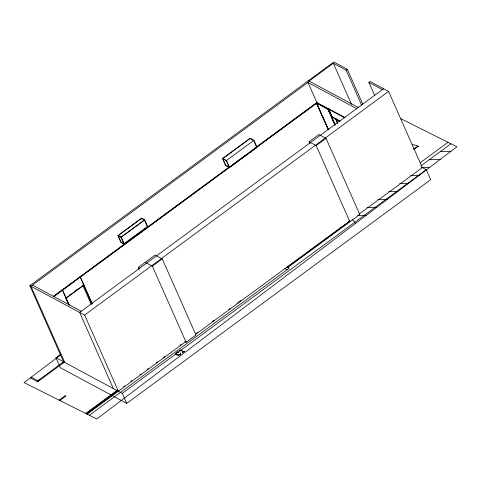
<?xml version="1.0" encoding="UTF-8"?>
<svg xmlns="http://www.w3.org/2000/svg" width="481" height="481" viewBox="0 0 481 481"><rect width="100%" height="100%" fill="white"/><g stroke="black" fill="none" stroke-linecap="round" stroke-linejoin="round"><path stroke-width="0.72" d="M60.606 354.972L24.05 382.599L96.759 418.993L456.95 146.777L400.252 118.398M237.055 303.427L241.137 300.342M117.905 235.534L141.582 218.103L144.715 219.781L147.823 226.791L124.146 244.222L121.014 242.544L117.905 235.534L121.038 237.211L124.146 244.222M222.505 158.562L250.126 138.227L253.974 140.29L257.082 147.3L229.461 167.635L225.613 165.578L222.505 158.562L226.353 160.624L229.461 167.635M118.248 235.6L141.45 218.518L144.414 220.106L147.306 226.635L124.11 243.717L121.146 242.129L118.248 235.6L121.212 237.187L124.11 243.717M222.847 158.628L250 138.642L253.673 140.614L256.565 147.144L229.419 167.129L225.745 165.163L222.847 158.628L226.521 160.6L229.419 167.129M121.038 237.211L144.715 219.781M121.212 237.187L144.414 220.106M226.353 160.624L253.974 140.29M36.929 381.415L63.576 361.808L29.834 285.672L333.802 62.007L347.318 69.27L362.818 104.251M64.286 362.193L37.644 381.8L30.315 377.862M59.103 400.144L65.272 395.604L65.987 395.989L59.836 400.511M309.115 81.079L333.327 63.264L346.134 70.142L361.634 105.123M309.536 81.307L30.97 286.285L64.713 362.421M346.134 70.142L347.318 69.27M53.265 296.446L229.196 166.991M256.397 146.976L316.841 102.501L345.111 117.689M53.463 296.663L231.433 165.711M233.093 164.49L239.297 159.926M241.552 158.261L246.555 154.581M249.411 152.483L255.627 147.907M256.662 147.144L316.726 102.946L328.282 109.151L335.251 124.886M53.74 296.681L246.561 154.798M247.769 153.908L316.66 103.211L328.487 129.894M69.252 295.316L70.436 294.444M75.764 290.524L77.537 289.213M82.275 285.726L83.46 284.86L83.916 285.101L66.156 298.172L65.699 297.925M65.981 298.082L83.748 285.011M327.874 109.235L329.293 108.189M328.553 129.629L316.486 103.114L328.042 109.325L328.673 108.862L331.986 117.051L328.439 109.037L344.871 117.863M374.669 95.4L368.891 82.365L370.075 81.493L388.57 91.426L422.306 167.562L358.856 214.255M139.183 269.438L138.294 267.436L155.122 255.056L162.235 258.88L195.971 335.017L186.105 342.274L184.812 341.582M309.968 143.843L309.061 141.781L318.927 134.524L326.04 138.342L359.782 214.478L287.746 267.484M29.834 285.672L84.608 315.091L388.57 91.426M145.25 262.319L152.363 266.137L162.235 258.88M309.061 141.781L316.173 145.605L326.04 138.342M421.663 167.22L426.262 169.691L430.699 179.708L126.737 403.373L60.39 367.737L55.952 357.714L60.786 354.16M414.069 149.338L418.266 146.254L417.851 146.032L413.624 149.092M420.322 162.686L448.015 142.304M420.815 165.945L450.95 143.771M85.69 413.45L117.677 389.911M86.177 413.696L117.653 390.53M86.664 413.937L118.14 390.776M123.587 386.772L124.795 385.882M130.85 381.427L132.059 380.537M139.929 374.747L141.137 373.857M147.192 369.402L148.401 368.512M156.271 362.722L157.479 361.832M163.534 357.377L164.742 356.487M179.876 345.352L181.084 344.462M196.218 333.327L197.426 332.437M212.56 321.302L213.768 320.412M228.902 309.277L230.11 308.387M87.151 414.183L186.027 341.426M195.484 334.463L349.789 220.923M287.319 267.256L350.024 221.116M89.352 415.283L289.165 268.248L286.73 266.937M180.122 349.976L183.321 351.557M179.569 350.793C179.425 350.481 182.455 350.282 182.87 351.888M55.952 357.714L122.3 393.356L426.262 169.691M182.66 352.453C181.529 353.535 185.768 350.39 184.181 351.334A0.709 0.379 -23.9 0 1 183.255 351.617M179.768 354.545L179.69 354.599A1.209 0.643 -23.9 0 1 178.926 354.876L178.577 354.894M180.291 353.084L180.525 352.994A2.639 1.407 -23.9 0 1 180.718 353.751M440.259 151.635L450.974 151.293M429.377 159.644L440.392 159.289M421.326 167.556L429.81 167.286M410.521 175.565L419.228 175.282M399.711 183.568L408.646 183.279M388.726 191.576L398.064 191.276M377.916 199.585L387.482 199.272M366.937 207.594L376.9 207.275M357.581 215.554L366.318 215.272M177.687 351.791L178.71 352.236A2.724 1.449 -23.9 0 0 177.669 352.236A1.353 0.721 -23.9 0 0 176.737 352.681L176.659 352.735A1.178 0.631 -23.9 0 0 176.274 353.246L176.28 353.607M368.891 82.365L382.401 89.622L383.591 88.757L79.63 312.416L113.366 388.558M308.405 80.694L358.195 107.437M356.613 108.598L307.96 82.467L317.749 104.557M340.115 121.11L332.052 116.781L328.505 108.766M331.986 117.051L339.881 121.284M348.617 221.044L349.909 221.741L316.173 145.605M284.752 268.392L287.193 269.703M138.294 267.436L139.718 268.2M79.912 276.846L80.363 277.086L92.136 303.649M62.145 289.911L62.602 290.157L69.198 305.044M32.546 285.125L81.199 311.261M62.584 362.536L63.3 362.914M38.907 379.96L39.616 380.345M31.289 377.128L38.63 381.072M64.286 396.332L64.995 396.717M352.567 219.51L355.549 223.412M333.327 63.264L351.557 104.401M336.039 118.867L337.86 122.968M335.87 118.771L337.686 122.877M335.497 118.356L337.62 123.142M335.329 118.26L337.452 123.052M328.216 108.616L332.161 117.508M335.083 124.795L328.108 109.061L334.848 124.97M328.042 109.325L335.017 125.06M316.486 103.114L328.313 129.804M152.363 266.137L186.105 342.274M80.195 276.996L92.015 303.679M83.46 284.86L91.985 304.094M82.93 285.618L91.149 304.166M122.3 393.356L126.737 403.373M84.608 315.091L118.344 391.227M62.434 290.067L69.102 305.116M66.005 298.617L67.905 302.91M412.307 144.751A19.3 10.287 -23.9 0 1 418.266 146.254M180.201 349.958A1.299 0.691 -23.9 0 1 179.557 350.787M182.978 351.821A0.734 0.391 -23.9 0 1 182.666 352.465M180.7 353.757A1.653 0.878 -23.9 0 1 180.098 354.557L179.888 354.695A2.014 1.076 -23.9 0 1 178.517 355.237A2.074 1.106 -23.9 0 1 178.18 355.267L176.599 354.87A4.107 2.189 -23.9 0 1 175.769 353.836L175.836 353.583A2.008 1.07 -23.9 0 1 176.443 352.717L176.647 352.561A1.888 1.004 -23.9 0 1 177.08 352.296A0.764 0.409 -23.9 0 0 177.627 351.966M180.243 353.12A1.828 0.974 -23.9 0 1 179.87 354.593M178.547 354.924A5.64 3.006 -23.9 0 1 177.074 354.389M177.05 354.407A4.846 2.585 -23.9 0 1 176.25 353.619"/></g></svg>
